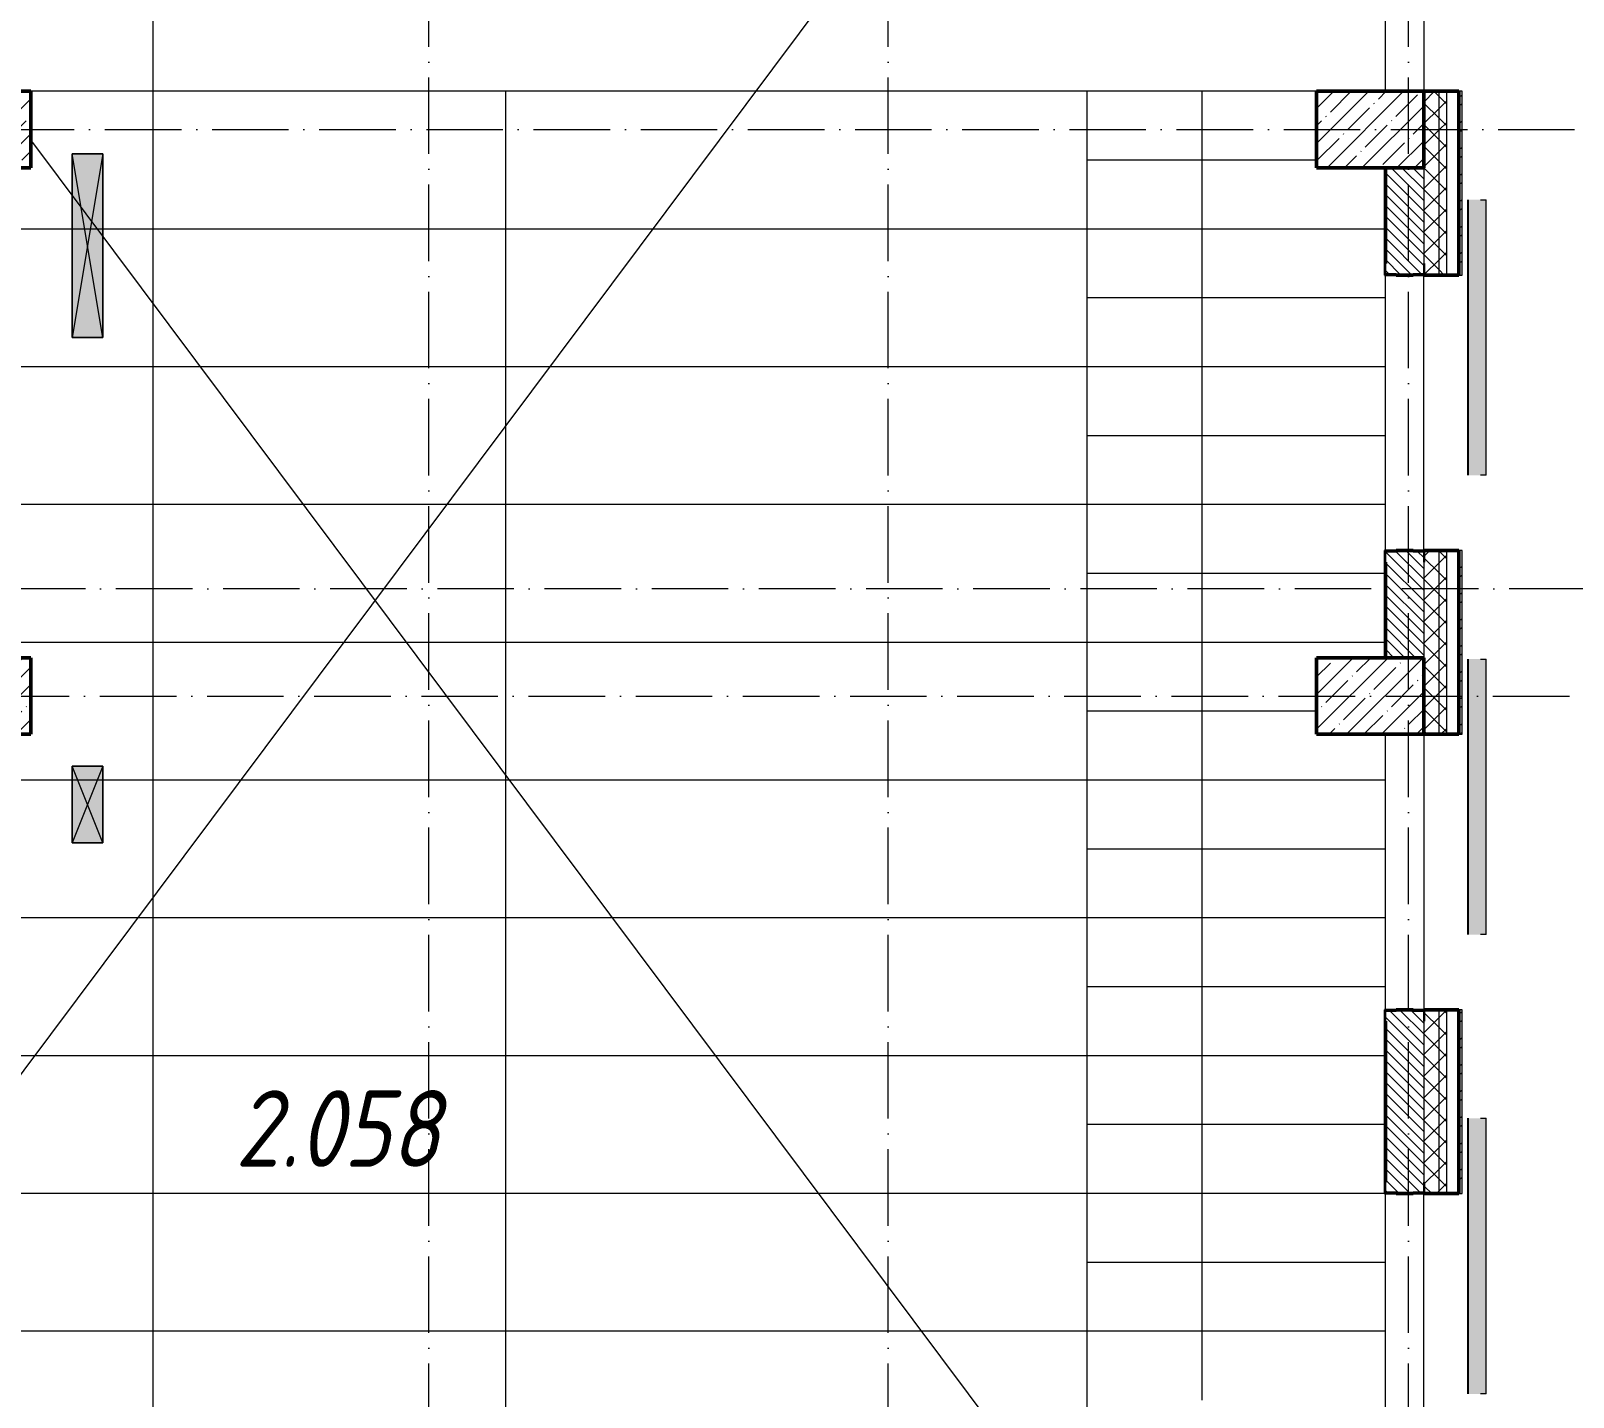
# Model space of a CAD drawing. Header units: millimetres. Extents: x -401725 to 250493, y 305116 to 802890.
# Drawn here: x -1209 to 8867, y 328744 to 337669 of the extents above; entities that cross this region are included whole.
import ezdxf

# ---------------------------------------------------------------- set-up
doc = ezdxf.new("R2010")
doc.units = ezdxf.units.MM
doc.linetypes.add('50_200_ШТРИХ_1Т_ш5_п1_п1_', pattern=[700, 500, -100, 0, -100])
for name, color, linetype, lineweight in [('A-DETL-____-OTLN-4', 7, 'Continuous', 18), ('A-DETL-GENF-OTLN', 7, 'Continuous', 9), ('A-GENM-____-MCUT', 7, 'Continuous', 25), ('A-GENM-____-OTLN-1', 7, 'Continuous', 25), ('A-GLAZ-____-OTLN', 7, 'Continuous', 9), ('A-WALL-____-MCUT-2', 7, 'Continuous', 50), ('A-WALL-____-MCUT-3', 7, 'Continuous', 9), ('A-WALL-____-OTLN', 7, 'Continuous', 9), ('A-WALL-____-PATT-1', 7, 'Continuous', 9), ('A-WALL-FNSH-MCUT-1', 7, 'Continuous', 9), ('S-COLS-____-MCUT', 7, 'Continuous', 50), ('S-COLS-____-OTLN', 7, 'Continuous', 9), ('S-GRID-____-OTLN-1', 7, '50_200_ШТРИХ_1Т_ш5_п1_п1_', 9), ('S-STRS-____-OTLN-1', 7, 'Continuous', 9), ('Марки помещений', 7, 'Continuous', 9)]:
    doc.layers.add(name, color=color, linetype=linetype, lineweight=lineweight)
doc.layers.add('A-GLAZ-____-OTLN-1', color=7, linetype='Continuous', lineweight=9, true_color=0xc0c0c0)
doc.layers.add('G-____-____-SYMB-1', color=9, linetype='Continuous', lineweight=9, true_color=0x808080)
doc.styles.add('ISOCPEUR_I_3', font='isocpeui.ttf', dxfattribs={"width": 0.85, "height": 2.2})
pattern_1 = [(45, (-15659.08, 310542.9), (-70.71068, 70.71068), []), (135, (-15659.08, 310542.9), (-70.71068, -70.71068), [])]
pattern_2 = [(135, (-15659.08, 310542.9), (-35.35534, -35.35534), [])]

# ---------------------------------------------------------------- blocks, each defined once
blk = doc.blocks.new('BSC_Колонна _Прямоугольная - 500х700-V5-АР1_План отверстий 2 этажа в осях 1-64_А-ГГ')
at = {"layer": 'S-COLS-____-OTLN'}
h = blk.add_hatch(dxfattribs=at)
h.set_pattern_fill('FP_31', color=256, style=0, pattern_type=2)
h.set_pattern_definition([(315, (-22781.04, 14100), (114.0493, 114.0493), []), (315, (-22781.04, 13985.95), (114.0493, 114.0493), [201.613, -40.323, 3.353, -36.97])])
h.paths.add_polyline_path([(-250, 350), (-250, -350), (250, -350), (250, 350)], flags=0)
at = {"layer": 'S-COLS-____-MCUT'}
for p, q in [((250, 350), (-250, 350)), ((-250, 350), (-250, -350)), ((250, -350), (250, 350)), ((-250, -350), (250, -350))]:
    blk.add_line(p, q, dxfattribs=at)
blk = doc.blocks.new('BSC_Колонна _Прямоугольная - 500х700-V6-АР1_План отверстий 2 этажа в осях 1-64_А-ГГ')
at = {"layer": 'S-COLS-____-OTLN'}
h = blk.add_hatch(dxfattribs=at)
h.set_pattern_fill('FP_32', color=256, style=0, pattern_type=2)
h.set_pattern_definition([(315, (-26481.04, 14100), (114.04925, 114.04925), []), (315, (-26481.04, 13985.95), (114.04925, 114.04925), [201.613, -40.323, 3.353, -36.97])])
h.paths.add_polyline_path([(-250, 350), (-250, -350), (250, -350), (250, 350)], flags=0)
at = {"layer": 'S-COLS-____-MCUT'}
for p, q in [((250, 350), (-250, 350)), ((-250, 350), (-250, -350)), ((250, -350), (250, 350)), ((-250, -350), (250, -350))]:
    blk.add_line(p, q, dxfattribs=at)
blk = doc.blocks.new('BSC_Колонна _Прямоугольная - 500х700-V107-АР1_План отверстий 2 этажа в осях 1-64_А-ГГ')
at = {"layer": 'S-COLS-____-OTLN'}
h = blk.add_hatch(dxfattribs=at)
h.set_pattern_fill('FP_136', color=256, style=0, pattern_type=2)
h.set_pattern_definition([(315, (-22781.04, 23200), (114.04925, 114.04925), []), (315, (-22781.04, 23085.95), (114.04925, 114.04925), [201.613, -40.323, 3.353, -36.97])])
h.paths.add_polyline_path([(-250, 350), (-250, -350), (250, -350), (250, 350)], flags=0)
at = {"layer": 'S-COLS-____-MCUT'}
for p, q in [((250, 350), (-250, 350)), ((-250, 350), (-250, -350)), ((250, -350), (250, 350)), ((-250, -350), (250, -350))]:
    blk.add_line(p, q, dxfattribs=at)
blk = doc.blocks.new('BSC_Колонна _Прямоугольная - 500х700-V108-АР1_План отверстий 2 этажа в осях 1-64_А-ГГ')
at = {"layer": 'S-COLS-____-OTLN'}
h = blk.add_hatch(dxfattribs=at)
h.set_pattern_fill('FP_137', color=256, style=0, pattern_type=2)
h.set_pattern_definition([(315, (-26481.04, 23200), (114.04925, 114.04925), []), (315, (-26481.04, 23085.95), (114.04925, 114.04925), [201.613, -40.323, 3.353, -36.97])])
h.paths.add_polyline_path([(-250, 350), (-250, -350), (250, -350), (250, 350)], flags=0)
at = {"layer": 'S-COLS-____-MCUT'}
for p, q in [((250, 350), (-250, 350)), ((-250, 350), (-250, -350)), ((250, -350), (250, 350)), ((-250, -350), (250, -350))]:
    blk.add_line(p, q, dxfattribs=at)
blk = doc.blocks.new('Фахверк_СКБ_Уголок - 250_2700-27497298-АР1_План отверстий 2 этажа в осях 1-64_А-ГГ')
at = {"layer": 'A-GENM-____-MCUT'}
for p, q in [((200, 181), (125, 181)), ((125, 181), (125, 106)), ((125, 106), (131, 106)), ((131, 106), (131, 175)), ((131, 175), (200, 175)), ((200, 175), (200, 181)), ((131, -6), (125, -6)), ((125, -6), (125, -81)), ((125, -81), (200, -81)), ((131, -75), (131, -6)), ((200, -75), (131, -75)), ((200, -81), (200, -75))]:
    blk.add_line(p, q, dxfattribs=at)
blk = doc.blocks.new('Отлив_СКБ - Отлив витража_120_НВФ-V194-АР1_План отверстий 2 этажа в осях 1-64_А-ГГ')
at = {"layer": 'A-GLAZ-____-OTLN-1'}
for points in [[(1800, -2), (1800, 0), (0, 0), (0, -2), (1544, -2)], [(1544, -120), (1800, -120), (1800, -2), (0, -2), (0, -120)]]:
    blk.add_hatch(color=256, dxfattribs=at).paths.add_polyline_path(points, flags=0)
at = {"layer": 'A-GLAZ-____-OTLN'}
for p, q in [((0, 0), (1800, 0)), ((1800, -2), (0, -2)), ((0, -120), (0, -83)), ((1800, -83), (1800, -120)), ((0, -120), (1800, -120))]:
    blk.add_line(p, q, dxfattribs=at)
blk = doc.blocks.new('AR_Отверстие прямоугольное _в стене_ - AR_Отверстие прямоугольное _в стене__ОВ-36896535-АР1_План отверстий 2 этажа в осях 1-64_А-ГГ')
at = {"layer": 'A-GLAZ-____-OTLN'}
blk.add_hatch(color=256, dxfattribs=at).paths.add_polyline_path([(600, -100), (600, 100), (-600, 100), (-600, -100)], flags=0)
at = {"layer": 'A-DETL-GENF-OTLN'}
for p, q in [((-600, -100), (-600, 100)), ((-600, 100), (600, 100)), ((600, 100), (-600, -100)), ((-600, 100), (600, -100)), ((600, 100), (-600, 100)), ((-600, 100), (-600, -100)), ((600, 100), (600, -100)), ((600, -100), (600, 100)), ((600, -100), (-600, -100)), ((-600, -100), (600, -100))]:
    blk.add_line(p, q, dxfattribs=at)
blk = doc.blocks.new('AR_Отверстие прямоугольное _в стене__БезПР - AR_Отверстие прямоугольное _в стене__БезПР-36789146-АР1_План отверстий 2 этажа в осях 1-64_А-ГГ')
at = {"layer": 'A-GLAZ-____-OTLN'}
blk.add_hatch(color=256, dxfattribs=at).paths.add_polyline_path([(250, -100), (250, 100), (-250, 100), (-250, -100)], flags=0)
at = {"layer": 'A-DETL-GENF-OTLN'}
for p, q in [((-250, -100), (-250, 100)), ((-250, 100), (250, 100)), ((250, 100), (-250, -100)), ((-250, 100), (250, -100)), ((250, 100), (-250, 100)), ((-250, 100), (-250, -100)), ((250, 100), (250, -100)), ((250, -100), (250, 100)), ((250, -100), (-250, -100)), ((-250, -100), (250, -100))]:
    blk.add_line(p, q, dxfattribs=at)
at = {"layer": 'A-GLAZ-____-OTLN'}
blk.add_line((250, 100), (-250, 100), dxfattribs=at)

msp = doc.modelspace()

# ---------------------------------------------------------------- hatches: boundary and pattern name
at = {"layer": 'A-WALL-____-PATT-1'}
h = msp.add_hatch(dxfattribs=at)
h.set_pattern_fill('FP_1', color=256, style=0, pattern_type=2)
h.set_pattern_definition(pattern_1)
h.paths.add_polyline_path([(8040.9187, 320073.9433), (8040.9187, 322273.9433), (7990.9187, 322273.9433), (7990.9187, 320073.9433)], flags=0)
h.paths.add_polyline_path([(7990.9187, 324073.9433), (8040.9187, 324073.9433), (8040.9187, 325273.9433), (7990.9187, 325273.9433), (7990.9187, 325038.7138)], flags=0)
h.paths.add_polyline_path([(7990.9187, 327073.9433), (8040.9187, 327073.9433), (8040.9187, 328273.9433), (7990.9187, 328273.9433)], flags=0)
h.paths.add_polyline_path([(8040.9187, 330073.9433), (8040.9187, 331273.9433), (7990.9187, 331273.9433), (7990.9187, 330073.9433)], flags=0)
h.paths.add_polyline_path([(8040.9187, 333073.9433), (8040.9187, 334273.9433), (7990.9187, 334273.9433), (7990.9187, 333073.9433)], flags=0)
h.paths.add_polyline_path([(8040.9187, 336073.9433), (8040.9187, 337273.9433), (7990.9187, 337273.9433), (7990.9187, 336073.9433)], flags=0)
h.paths.add_polyline_path([(8040.9187, 339073.9433), (8040.9187, 340273.9433), (7990.9187, 340273.9433), (7990.9187, 339073.9433)], flags=0)
h.paths.add_polyline_path([(8040.9187, 342073.9433), (8040.9187, 343273.9433), (7990.9187, 343273.9433), (7990.9187, 342073.9433)], flags=0)
h.paths.add_polyline_path([(8040.9187, 345073.9433), (8040.9187, 346273.9433), (7990.9187, 346273.9433), (7990.9187, 345073.9433)], flags=0)
h.paths.add_polyline_path([(8040.9187, 348073.9433), (8040.9187, 349273.9433), (7990.9187, 349273.9433), (7990.9187, 348073.9433)], flags=0)
h.paths.add_polyline_path([(8040.9187, 351073.9433), (8040.9187, 352323.9433), (7990.9187, 352323.9433), (7990.9187, 351073.9433)], flags=0)
h.paths.add_polyline_path([(8040.9187, 354123.9433), (8040.9187, 358373.9433), (7990.9187, 358373.9433), (7990.9187, 354123.9433)], flags=0)
h = msp.add_hatch(dxfattribs=at)
h.set_pattern_fill('FP_1', color=256, style=0, pattern_type=2)
h.set_pattern_definition(pattern_1)
h.paths.add_polyline_path([(7990.9187, 320073.9433), (7990.9187, 322273.9433), (7896.9187, 322273.9433), (7896.9187, 322198.9433), (7890.9187, 322198.9433), (7890.9187, 320073.9433)], flags=0)
h.paths.add_polyline_path([(7896.9187, 324073.9433), (7990.9187, 324073.9433), (7990.9187, 325273.9433), (7896.9187, 325273.9433), (7896.9187, 325198.9433), (7890.9187, 325198.9433), (7890.9187, 324148.9433), (7896.9187, 324148.9433), (7896.9187, 324079.9433)], flags=0)
h.paths.add_polyline_path([(7990.9187, 327073.9433), (7990.9187, 328273.9433), (7890.9187, 328273.9433), (7890.9187, 327148.9433), (7896.9187, 327148.9433), (7896.9187, 327073.9433)], flags=0)
h.paths.add_polyline_path([(7990.9187, 330073.9433), (7990.9187, 331273.9433), (7896.9187, 331273.9433), (7896.9187, 331198.9433), (7890.9187, 331198.9433), (7890.9187, 330148.9433), (7896.9187, 330148.9433), (7896.9187, 330073.9433)], flags=0)
h.paths.add_polyline_path([(7890.9187, 333073.9433), (7990.9187, 333073.9433), (7990.9187, 334273.9433), (7896.9187, 334273.9433), (7896.9187, 334198.9433), (7890.9187, 334198.9433), (7890.9187, 333573.9433)], flags=0)
h.paths.add_polyline_path([(7896.9187, 336073.9433), (7990.9187, 336073.9433), (7990.9187, 337273.9433), (7890.9187, 337273.9433), (7890.9187, 336148.9433), (7896.9187, 336148.9433), (7896.9187, 336079.9433)], flags=0)
h.paths.add_polyline_path([(7990.9187, 339073.9433), (7990.9187, 340273.9433), (7896.9187, 340273.9433), (7896.9187, 340198.9433), (7890.9187, 340198.9433), (7890.9187, 339148.9433), (7896.9187, 339148.9433), (7896.9187, 339073.9433)], flags=0)
h.paths.add_polyline_path([(7990.9187, 342073.9433), (7990.9187, 343273.9433), (7890.9187, 343273.9433), (7890.9187, 342148.9433), (7896.9187, 342148.9433), (7896.9187, 342073.9433)], flags=0)
h.paths.add_polyline_path([(7896.9187, 345073.9433), (7990.9187, 345073.9433), (7990.9187, 346273.9433), (7896.9187, 346273.9433), (7896.9187, 346198.9433), (7890.9187, 346198.9433), (7890.9187, 345148.9433), (7896.9187, 345148.9433), (7896.9187, 345079.9433)], flags=0)
h.paths.add_polyline_path([(7896.9187, 348073.9433), (7990.9187, 348073.9433), (7990.9187, 349273.9433), (7890.9187, 349273.9433), (7890.9187, 348148.9433), (7896.9187, 348148.9433), (7896.9187, 348079.9433)], flags=0)
h.paths.add_polyline_path([(7990.9187, 351073.9433), (7990.9187, 352323.9433), (7896.9187, 352323.9433), (7896.9187, 352248.9433), (7890.9187, 352248.9433), (7890.9187, 351148.9433), (7896.9187, 351148.9433), (7896.9187, 351073.9433)], flags=0)
h.paths.add_polyline_path([(7990.9187, 354123.9433), (7990.9187, 358273.9433), (7890.9187, 358273.9433), (7890.9187, 354123.9433)], flags=0)
h = msp.add_hatch(dxfattribs=at)
h.set_pattern_fill('FP_3', color=256, style=0, pattern_type=2)
h.set_pattern_definition([(45, (-15659.08, 310542.9), (-85.5366, 85.5366), []), (45, (-15602.06, 310542.9), (-85.5366, 85.5366), [])])
h.paths.add_polyline_path([(8140.9187, 320263.9433), (8140.9187, 322273.9433), (8120.9187, 322273.9433), (8120.9187, 320263.9433)], flags=0)
h.paths.add_polyline_path([(8140.9187, 324073.9433), (8140.9187, 325273.9433), (8120.9187, 325273.9433), (8120.9187, 324073.9433)], flags=0)
h.paths.add_polyline_path([(8140.9187, 327073.9433), (8140.9187, 328273.9433), (8120.9187, 328273.9433), (8120.9187, 327073.9433)], flags=0)
h.paths.add_polyline_path([(8140.9187, 330073.9433), (8140.9187, 331273.9433), (8120.9187, 331273.9433), (8120.9187, 330073.9433)], flags=0)
h.paths.add_polyline_path([(8140.9187, 333073.9433), (8140.9187, 334273.9433), (8120.9187, 334273.9433), (8120.9187, 333073.9433)], flags=0)
h.paths.add_polyline_path([(8140.9187, 336073.9433), (8140.9187, 337273.9433), (8120.9187, 337273.9433), (8120.9187, 336073.9433)], flags=0)
h.paths.add_polyline_path([(8140.9187, 339073.9433), (8140.9187, 340273.9433), (8120.9187, 340273.9433), (8120.9187, 339073.9433)], flags=0)
h.paths.add_polyline_path([(8140.9187, 342073.9433), (8140.9187, 343273.9433), (8120.9187, 343273.9433), (8120.9187, 342073.9433)], flags=0)
h.paths.add_polyline_path([(8120.9187, 345073.9433), (8140.9187, 345073.9433), (8140.9187, 346273.9433), (8120.9187, 346273.9433), (8120.9187, 345678.5697)], flags=0)
h.paths.add_polyline_path([(8140.9187, 348073.9433), (8140.9187, 349273.9433), (8120.9187, 349273.9433), (8120.9187, 348073.9433)], flags=0)
h.paths.add_polyline_path([(8140.9187, 351073.9433), (8140.9187, 352093.9433), (8120.9187, 352093.9433), (8120.9187, 351073.9433)], flags=0)
h = msp.add_hatch(dxfattribs=at)
h.set_pattern_fill('FP_6', color=256, style=0, pattern_type=2)
h.set_pattern_definition(pattern_2)
h.paths.add_polyline_path([(7890.9187, 333573.9433), (7890.9187, 334267.9433), (7821.9187, 334267.9433), (7821.9187, 334273.9433), (7709.9187, 334273.9433), (7709.9187, 334267.9433), (7640.9187, 334267.9433), (7640.9187, 333573.9433)], flags=0)
h.paths.add_polyline_path([(7821.9187, 336073.9433), (7821.9187, 336079.9433), (7890.9187, 336079.9433), (7890.9187, 336773.9433), (7640.9187, 336773.9433), (7640.9187, 336079.9433), (7709.9187, 336079.9433), (7709.9187, 336073.9433)], flags=0)
h = msp.add_hatch(dxfattribs=at)
h.set_pattern_fill('FP_6', color=256, style=0, pattern_type=2)
h.set_pattern_definition(pattern_2)
h.paths.add_polyline_path([(7821.9187, 330073.9433), (7821.9187, 330079.9433), (7890.9187, 330079.9433), (7890.9187, 331267.9433), (7821.9187, 331267.9433), (7821.9187, 331273.9433), (7709.9187, 331273.9433), (7709.9187, 331267.9433), (7640.9187, 331267.9433), (7640.9187, 330079.9433), (7709.9187, 330079.9433), (7709.9187, 330073.9433)], flags=0)

# ---------------------------------------------------------------- linework, layer by layer
at = {"layer": 'A-DETL-____-OTLN-4'}
for p, q in [((-5559.0813, 325123.9433), (7640.9187, 342773.9433)), ((7640.9187, 325123.9433), (-1209.0813, 336957.466))]:
    msp.add_line(p, q, dxfattribs=at)
at = {"layer": 'A-WALL-____-MCUT-2'}
for p, q in [((8120.9187, 337273.9433), (7890.9187, 337273.9433)), ((8120.9187, 336073.9433), (8120.9187, 337273.9433)), ((7640.9187, 336773.9433), (7640.9187, 336148.9433)), ((7709.9187, 336073.9433), (7821.9187, 336073.9433)), ((7896.9187, 336073.9433), (8120.9187, 336073.9433)), ((7821.9187, 334273.9433), (7709.9187, 334273.9433)), ((8120.9187, 334273.9433), (7896.9187, 334273.9433)), ((8120.9187, 333073.9433), (8120.9187, 334273.9433)), ((7640.9187, 334198.9433), (7640.9187, 333573.9433)), ((7890.9187, 333073.9433), (8120.9187, 333073.9433)), ((7821.9187, 331273.9433), (7709.9187, 331273.9433)), ((8120.9187, 331273.9433), (7896.9187, 331273.9433)), ((8120.9187, 330073.9433), (8120.9187, 331273.9433)), ((7640.9187, 331198.9433), (7640.9187, 330148.9433)), ((7709.9187, 330073.9433), (7821.9187, 330073.9433)), ((7896.9187, 330073.9433), (8120.9187, 330073.9433))]:
    msp.add_line(p, q, dxfattribs=at)
at = {"layer": 'A-WALL-____-MCUT-3'}
for p, q in [((7990.9187, 336073.9433), (7990.9187, 337273.9433)), ((8040.9187, 336073.9433), (8040.9187, 337273.9433)), ((7890.9187, 336773.9433), (7890.9187, 336148.9433)), ((7990.9187, 333073.9433), (7990.9187, 334273.9433)), ((8040.9187, 333073.9433), (8040.9187, 334273.9433)), ((7890.9187, 334198.9433), (7890.9187, 333573.9433)), ((7990.9187, 330073.9433), (7990.9187, 331273.9433)), ((8040.9187, 330073.9433), (8040.9187, 331273.9433)), ((7890.9187, 331198.9433), (7890.9187, 330148.9433))]:
    msp.add_line(p, q, dxfattribs=at)
at = {"layer": 'A-WALL-____-OTLN'}
for p, q in [((7640.9187, 337273.9433), (7640.9187, 339073.9433)), ((7890.9187, 339073.9433), (7890.9187, 337273.9433)), ((7640.9187, 334273.9433), (7640.9187, 336073.9433)), ((7890.9187, 334273.9433), (7890.9187, 336073.9433)), ((7640.9187, 331273.9433), (7640.9187, 333073.9433)), ((7890.9187, 333073.9433), (7890.9187, 333073.9433)), ((7890.9187, 333073.9433), (7890.9187, 331273.9433)), ((7640.9187, 328273.9433), (7640.9187, 330073.9433)), ((7890.9187, 328273.9433), (7890.9187, 330073.9433))]:
    msp.add_line(p, q, dxfattribs=at)
at = {"layer": 'A-WALL-FNSH-MCUT-1'}
for p, q in [((8140.9187, 337273.9433), (8120.9187, 337273.9433)), ((8140.9187, 336073.9433), (8140.9187, 337273.9433)), ((8120.9187, 336073.9433), (8140.9187, 336073.9433)), ((8140.9187, 334273.9433), (8120.9187, 334273.9433)), ((8140.9187, 333073.9433), (8140.9187, 334273.9433)), ((8120.9187, 333073.9433), (8140.9187, 333073.9433)), ((8140.9187, 331273.9433), (8120.9187, 331273.9433)), ((8140.9187, 330073.9433), (8140.9187, 331273.9433)), ((8120.9187, 330073.9433), (8140.9187, 330073.9433))]:
    msp.add_line(p, q, dxfattribs=at)
at = {"layer": 'G-____-____-SYMB-1'}
msp.add_line((-412.8103, 360589.861), (-412.8103, 305833.618), dxfattribs=at)
at = {"layer": 'S-GRID-____-OTLN-1'}
for p, q in [((1390.9187, 306060.2949), (1390.9187, 360423.8609)), ((4390.9187, 306060.2949), (4390.9187, 360423.8609)), ((7790.9187, 306060.2949), (7790.9187, 360423.8609)), ((-20327.8515, 337023.9433), (11048.6579, 337023.9433)), ((11048.6579, 334023.9433), (-20327.8515, 334023.9433)), ((-7759.0813, 333323.9433), (11048.6579, 333323.9433))]:
    msp.add_line(p, q, dxfattribs=at)
at = {"layer": 'S-STRS-____-OTLN-1'}
for p, q in [((5690.9187, 337273.9433), (-1209.0813, 337273.9433)), ((5690.9187, 337273.9433), (-1209.0813, 337273.9433)), ((1890.9187, 337273.9433), (1890.9187, 336373.9433)), ((7190.9187, 337273.9433), (5690.9187, 337273.9433)), ((7190.9187, 337273.9433), (5690.9187, 337273.9433)), ((5690.9187, 337273.9433), (5690.9187, 336373.9433)), ((6440.9187, 337273.9433), (6440.9187, 336823.9433)), ((5690.9187, 336823.9433), (5690.9187, 336373.9433)), ((7190.9187, 336823.9433), (5690.9187, 336823.9433)), ((7190.9187, 336823.9433), (5690.9187, 336823.9433)), ((6440.9187, 336823.9433), (6440.9187, 336373.9433)), ((5690.9187, 336373.9433), (-1909.0813, 336373.9433)), ((5690.9187, 336373.9433), (-1909.0813, 336373.9433)), ((1890.9187, 336373.9433), (1890.9187, 335473.9433)), ((7640.9187, 336373.9433), (5690.9187, 336373.9433)), ((7640.9187, 336373.9433), (5690.9187, 336373.9433)), ((5690.9187, 336373.9433), (5690.9187, 335473.9433)), ((6440.9187, 336373.9433), (6440.9187, 335923.9433)), ((5690.9187, 335923.9433), (5690.9187, 335473.9433)), ((7640.9187, 335923.9433), (5690.9187, 335923.9433)), ((7640.9187, 335923.9433), (5690.9187, 335923.9433)), ((6440.9187, 335923.9433), (6440.9187, 335473.9433)), ((5690.9187, 335473.9433), (-1909.0813, 335473.9433)), ((5690.9187, 335473.9433), (-1909.0813, 335473.9433)), ((1890.9187, 335473.9433), (1890.9187, 334573.9433)), ((7640.9187, 335473.9433), (5690.9187, 335473.9433)), ((7640.9187, 335473.9433), (5690.9187, 335473.9433)), ((5690.9187, 335473.9433), (5690.9187, 334573.9433)), ((6440.9187, 335473.9433), (6440.9187, 335023.9433)), ((5690.9187, 335023.9433), (5690.9187, 334573.9433)), ((7640.9187, 335023.9433), (5690.9187, 335023.9433)), ((7640.9187, 335023.9433), (5690.9187, 335023.9433)), ((6440.9187, 335023.9433), (6440.9187, 334573.9433)), ((5690.9187, 334573.9433), (-1909.0813, 334573.9433)), ((5690.9187, 334573.9433), (-1909.0813, 334573.9433)), ((1890.9187, 334573.9433), (1890.9187, 333673.9433)), ((7640.9187, 334573.9433), (5690.9187, 334573.9433)), ((7640.9187, 334573.9433), (5690.9187, 334573.9433)), ((5690.9187, 334573.9433), (5690.9187, 333673.9433)), ((6440.9187, 334573.9433), (6440.9187, 334123.9433)), ((5690.9187, 334123.9433), (5690.9187, 333673.9433)), ((7640.9187, 334123.9433), (5690.9187, 334123.9433)), ((7640.9187, 334123.9433), (5690.9187, 334123.9433)), ((6440.9187, 334123.9433), (6440.9187, 333673.9433)), ((5690.9187, 333673.9433), (-1909.0813, 333673.9433)), ((5690.9187, 333673.9433), (-1909.0813, 333673.9433)), ((1890.9187, 333673.9433), (1890.9187, 332773.9433)), ((7640.9187, 333673.9433), (5690.9187, 333673.9433)), ((7640.9187, 333673.9433), (5690.9187, 333673.9433)), ((5690.9187, 333673.9433), (5690.9187, 332773.9433)), ((6440.9187, 333673.9433), (6440.9187, 333223.9433)), ((5690.9187, 333223.9433), (5690.9187, 332773.9433)), ((7190.9187, 333223.9433), (5690.9187, 333223.9433)), ((7190.9187, 333223.9433), (5690.9187, 333223.9433)), ((6440.9187, 333223.9433), (6440.9187, 332773.9433)), ((5690.9187, 332773.9433), (-1909.0813, 332773.9433)), ((5690.9187, 332773.9433), (-1909.0813, 332773.9433)), ((1890.9187, 332773.9433), (1890.9187, 331873.9433)), ((7640.9187, 332773.9433), (5690.9187, 332773.9433)), ((7640.9187, 332773.9433), (5690.9187, 332773.9433)), ((5690.9187, 332773.9433), (5690.9187, 331873.9433)), ((6440.9187, 332773.9433), (6440.9187, 332323.9433)), ((5690.9187, 332323.9433), (5690.9187, 331873.9433)), ((7640.9187, 332323.9433), (5690.9187, 332323.9433)), ((7640.9187, 332323.9433), (5690.9187, 332323.9433)), ((6440.9187, 332323.9433), (6440.9187, 331873.9433)), ((5690.9187, 331873.9433), (-1909.0813, 331873.9433)), ((5690.9187, 331873.9433), (-1909.0813, 331873.9433)), ((1890.9187, 331873.9433), (1890.9187, 330973.9433)), ((7640.9187, 331873.9433), (5690.9187, 331873.9433)), ((7640.9187, 331873.9433), (5690.9187, 331873.9433)), ((5690.9187, 331873.9433), (5690.9187, 330973.9433)), ((6440.9187, 331873.9433), (6440.9187, 331423.9433)), ((5690.9187, 331423.9433), (5690.9187, 330973.9433)), ((7640.9187, 331423.9433), (5690.9187, 331423.9433)), ((7640.9187, 331423.9433), (5690.9187, 331423.9433)), ((6440.9187, 331423.9433), (6440.9187, 330973.9433)), ((5690.9187, 330973.9433), (-1909.0813, 330973.9433)), ((5690.9187, 330973.9433), (-1909.0813, 330973.9433)), ((1890.9187, 330973.9433), (1890.9187, 330073.9433)), ((7640.9187, 330973.9433), (5690.9187, 330973.9433)), ((7640.9187, 330973.9433), (5690.9187, 330973.9433)), ((5690.9187, 330973.9433), (5690.9187, 330073.9433)), ((6440.9187, 330973.9433), (6440.9187, 330523.9433)), ((5690.9187, 330523.9433), (5690.9187, 330073.9433)), ((7640.9187, 330523.9433), (5690.9187, 330523.9433)), ((7640.9187, 330523.9433), (5690.9187, 330523.9433)), ((6440.9187, 330523.9433), (6440.9187, 330073.9433)), ((5690.9187, 330073.9433), (-1909.0813, 330073.9433)), ((5690.9187, 330073.9433), (-1909.0813, 330073.9433)), ((1890.9187, 330073.9433), (1890.9187, 329173.9433)), ((7634.9187, 330073.9433), (5690.9187, 330073.9433)), ((7634.9187, 330073.9433), (5690.9187, 330073.9433)), ((5690.9187, 330073.9433), (5690.9187, 329173.9433)), ((6440.9187, 330073.9433), (6440.9187, 329623.9433)), ((5690.9187, 329623.9433), (5690.9187, 329173.9433)), ((7640.9187, 329623.9433), (5690.9187, 329623.9433)), ((7640.9187, 329623.9433), (5690.9187, 329623.9433)), ((6440.9187, 329623.9433), (6440.9187, 329173.9433)), ((5690.9187, 329173.9433), (-1909.0813, 329173.9433)), ((5690.9187, 329173.9433), (-1909.0813, 329173.9433)), ((1890.9187, 329173.9433), (1890.9187, 328273.9433)), ((7640.9187, 329173.9433), (5690.9187, 329173.9433)), ((7640.9187, 329173.9433), (5690.9187, 329173.9433)), ((5690.9187, 329173.9433), (5690.9187, 328273.9433)), ((6440.9187, 329173.9433), (6440.9187, 328723.9433))]:
    msp.add_line(p, q, dxfattribs=at)

# ---------------------------------------------------------------- block references
at = {"layer": 'A-GENM-____-OTLN-1'}
for p, rotation in [((7815.9187, 335948.9433), 89.99999999999991), ((7715.9187, 334398.9433), 269.9999999999999), ((7715.9187, 331398.9433), 269.9999999999999), ((7815.9187, 329948.9433), 89.99999999999991)]:
    msp.add_blockref('Фахверк_СКБ_Уголок - 250_2700-27497298-АР1_План отверстий 2 этажа в осях 1-64_А-ГГ', p, dxfattribs=dict(at, rotation=rotation))
at = {"layer": 'A-GLAZ-____-OTLN'}
for name, p, rotation in [('AR_Отверстие прямоугольное _в стене_ - AR_Отверстие прямоугольное _в стене__ОВ-36896535-АР1_План отверстий 2 этажа в осях 1-64_А-ГГ', (-838.5663, 336265.553), 270.0000000000007), ('Отлив_СКБ - Отлив витража_120_НВФ-V194-АР1_План отверстий 2 этажа в осях 1-64_А-ГГ', (8178.4337, 334765.553), 90), ('Отлив_СКБ - Отлив витража_120_НВФ-V194-АР1_План отверстий 2 этажа в осях 1-64_А-ГГ', (8178.4337, 331765.553), 90), ('AR_Отверстие прямоугольное _в стене__БезПР - AR_Отверстие прямоугольное _в стене__БезПР-36789146-АР1_План отверстий 2 этажа в осях 1-64_А-ГГ', (-838.5663, 332615.553), 270.0000000000007), ('Отлив_СКБ - Отлив витража_120_НВФ-V194-АР1_План отверстий 2 этажа в осях 1-64_А-ГГ', (8178.4337, 328765.553), 90)]:
    msp.add_blockref(name, p, dxfattribs=dict(at, rotation=rotation))
at = {"layer": 'S-COLS-____-OTLN', "rotation": 89.9999999999999}
for name, p in [('BSC_Колонна _Прямоугольная - 500х700-V6-АР1_План отверстий 2 этажа в осях 1-64_А-ГГ', (-1559.0813, 337023.9433)), ('BSC_Колонна _Прямоугольная - 500х700-V108-АР1_План отверстий 2 этажа в осях 1-64_А-ГГ', (7540.9187, 337023.9433)), ('BSC_Колонна _Прямоугольная - 500х700-V5-АР1_План отверстий 2 этажа в осях 1-64_А-ГГ', (-1559.0813, 333323.9433)), ('BSC_Колонна _Прямоугольная - 500х700-V107-АР1_План отверстий 2 этажа в осях 1-64_А-ГГ', (7540.9187, 333323.9433))]:
    msp.add_blockref(name, p, dxfattribs=at)

# ---------------------------------------------------------------- texts
at = {"layer": 'Марки помещений', "insert": (125.0702, 330748.465), "char_height": 500, "width": 785.65375, "attachment_point": 1, "style": 'ISOCPEUR_I_3'}
msp.add_mtext('2.058', dxfattribs=at)

doc.saveas('drawing.dxf')
